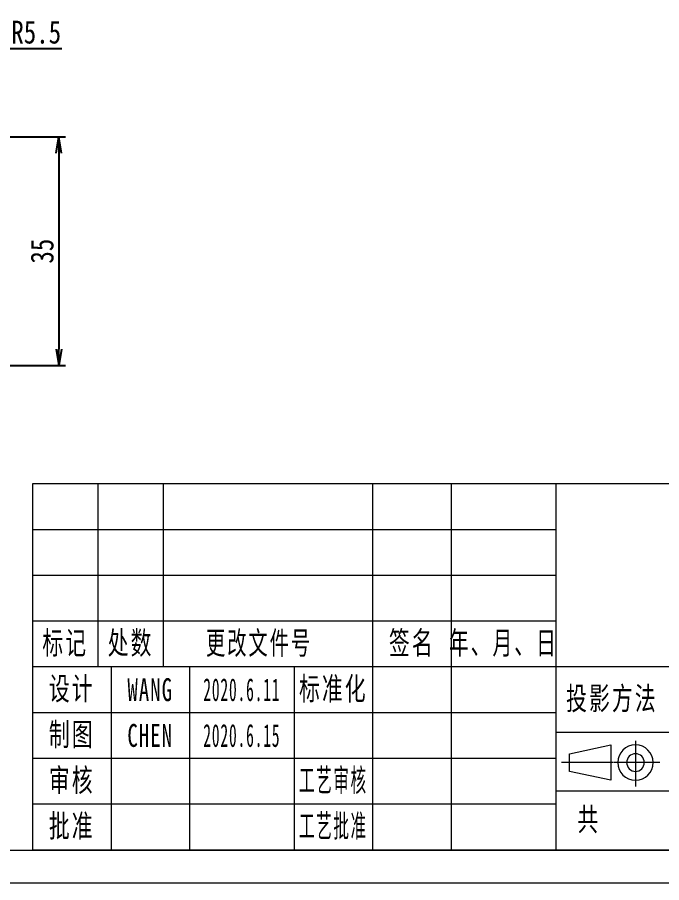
# Model space of a CAD drawing. Header units: millimetres. Extents: x -15766 to 80009, y -9701 to 15159.
# Drawn here: x -1893.4 to -1794.8, y 2838.5 to 2970.9 of the extents above; entities that cross this region are included whole.
import ezdxf

# ---------------------------------------------------------------- set-up
doc = ezdxf.new("R2010")
doc.units = ezdxf.units.MM
doc.linetypes.add('CENTER-HOKUTO_1', pattern=[16, 13, -1, 1, -1])
doc.layers.get('DEFPOINTS').update_dxf_attribs({"lineweight": 18})
for name, color, linetype, lineweight in [('CDRAFT0', 7, 'Continuous', 18), ('title_frame', 7, 'Continuous', 18), ('word_dim', 9, 'Continuous', 18), ('尺寸线层', 3, 'Continuous', 18), ('粗实线层_1', 7, 'Continuous', 15), ('细实线层', 7, 'Continuous', 18)]:
    doc.layers.add(name, color=color, linetype=linetype, lineweight=lineweight)
doc.styles.add('DIM', font='', dxfattribs={"width": 0.8})
doc.styles.add('UserTxtStyle1', font='', dxfattribs={"width": 0.618357})
doc.styles.add('UserTxtStyle2', font='', dxfattribs={"width": 0.634692})
doc.styles.add('标准', font='', dxfattribs={"width": 0.667})
doc.styles.get('DIM').set_extended_font_data('NSimSun')
doc.styles.get('UserTxtStyle1').set_extended_font_data('宋体')
doc.styles.get('UserTxtStyle2').set_extended_font_data('宋体')
doc.styles.get('标准').set_extended_font_data('宋体')
doc.dimstyles.new('1-1$0', dxfattribs={"dimtxt": 3.5, "dimasz": 2.5, "dimexe": 1, "dimexo": 0.625, "dimgap": 0.8, "dimtad": 1, "dimdsep": 46, "dimtxsty": 'DIM', "dimblk": 'OPEN', "dimcen": 0, "dimdle": 5, "dimclrd": 256, "dimclre": 256, "dimclrt": 3, "dimazin": 3, "dimtfac": 0.5, "dimtmove": 0, "dimatfit": 3, "dimldrblk": 'OPEN', "dimfxl": 0, "dimtolj": 1, "dimarcsym": 0})
doc.dimstyles.new('1-1$4', dxfattribs={"dimtxt": 3.5, "dimasz": 2.5, "dimexe": 1, "dimexo": 0.625, "dimgap": 0.8, "dimtad": 1, "dimtih": 1, "dimtoh": 1, "dimzin": 12, "dimdsep": 46, "dimtxsty": 'DIM', "dimblk": 'OPEN', "dimcen": 0, "dimdle": 5, "dimclrd": 256, "dimclre": 256, "dimclrt": 3, "dimazin": 3, "dimtfac": 0.5, "dimtmove": 0, "dimatfit": 3, "dimldrblk": 'OPEN', "dimfxl": 0, "dimtolj": 1, "dimarcsym": 0})

# ---------------------------------------------------------------- blocks, each defined once
blk = doc.blocks.new('*X1590')
at = {"layer": 'CDRAFT0'}
blk.add_line((0, 0), (420, 0), dxfattribs=at)
at = {"layer": '粗实线层_1'}
blk.add_line((25, 5), (415, 5), dxfattribs=at)
blk = doc.blocks.new('_OPEN')
at = {"color": 0, "linetype": 'ByBlock', "lineweight": -2}
for p, q in [((-1, 0.166667), (0, 0)), ((-1, -0.166667), (0, 0)), ((0, 0), (-1, 0))]:
    blk.add_line(p, q, dxfattribs=at)
blk = doc.blocks.new('*D1603')
at = {"layer": 'DEFPOINTS', "color": 0, "transparency": 16777216}
for p in [(-1911.76, 2952.59), (-1911.76, 2917.59), (-1887, 2917.59)]:
    blk.add_point(p, dxfattribs=at)
at = {"layer": 'word_dim', "linetype": 'Continuous', "lineweight": -2, "transparency": 16777216}
for p, q in [((-1911.13, 2952.59), (-1886, 2952.59)), ((-1887, 2950.09), (-1887, 2920.09)), ((-1911.13, 2917.59), (-1886, 2917.59))]:
    blk.add_line(p, q, dxfattribs=at)
at = {"layer": 'word_dim', "lineweight": -2, "transparency": 16777216, "xscale": 2.5, "yscale": 2.5, "zscale": 2.5}
for p, rotation in [((-1887, 2952.59), 90), ((-1887, 2917.59), 270)]:
    blk.add_blockref('_OPEN', p, dxfattribs=dict(at, rotation=rotation))
at = {"layer": 'word_dim', "color": 3, "transparency": 16777216, "insert": (-1889.55, 2935.09), "char_height": 3.5, "attachment_point": 5, "rotation": 90, "style": 'DIM'}
blk.add_mtext('\\A1;35', dxfattribs=at)
blk = doc.blocks.new('*D1609')
at = {"layer": 'DEFPOINTS', "color": 0, "transparency": 16777216}
for p in [(-1918.12, 2948.71), (-1921.76, 2944.59)]:
    blk.add_point(p, dxfattribs=at)
at = {"layer": 'word_dim', "linetype": 'Continuous', "lineweight": -2, "transparency": 16777216}
for p, q in [((-1902.82, 2966.02), (-1916.46, 2950.58)), ((-1886.54, 2966.02), (-1902.82, 2966.02)), ((-1921.76, 2944.59), (-1918.12, 2948.71))]:
    blk.add_line(p, q, dxfattribs=at)
at = {"layer": 'word_dim', "lineweight": -2, "transparency": 16777216, "xscale": 2.5, "yscale": 2.5, "zscale": 2.5, "rotation": 228.5275186875658}
blk.add_blockref('_OPEN', (-1918.12, 2948.71), dxfattribs=at)
at = {"layer": 'word_dim', "color": 3, "transparency": 16777216, "insert": (-1894.28, 2968.57), "char_height": 3.5, "attachment_point": 5, "style": 'DIM'}
blk.add_mtext('\\A1;2X2-R5.5', dxfattribs=at)

msp = doc.modelspace()

# ---------------------------------------------------------------- linework, layer by layer
at = {"layer": '粗实线层_1'}
for p, q in [((-1711.03049, 2899.48453), (-1891.03049, 2899.48453)), ((-1891.03049, 2899.48453), (-1891.03049, 2843.48453)), ((-1811.03049, 2899.48453), (-1811.03049, 2843.48453)), ((-1761.03049, 2871.48453), (-1891.03049, 2871.48453)), ((-1851.03049, 2871.48453), (-1851.03049, 2843.48453)), ((-1811.03049, 2864.48453), (-1891.03049, 2864.48453)), ((-1811.03049, 2857.48453), (-1891.03049, 2857.48453)), ((-1761.03049, 2852.48453), (-1811.03049, 2852.48453)), ((-1811.03049, 2850.48453), (-1891.03049, 2850.48453)), ((-1711.03049, 2843.48453), (-1891.03049, 2843.48453))]:
    msp.add_line(p, q, dxfattribs=at)
at = {"layer": '细实线层'}
for p, q in [((-1881.03049, 2899.48453), (-1881.03049, 2871.48453)), ((-1871.03049, 2899.48453), (-1871.03049, 2871.48453)), ((-1839.03049, 2899.48453), (-1839.03049, 2843.48453)), ((-1827.03049, 2899.48453), (-1827.03049, 2843.48453)), ((-1811.03049, 2892.48453), (-1891.03049, 2892.48453)), ((-1811.03049, 2885.48453), (-1891.03049, 2885.48453)), ((-1811.03049, 2878.48453), (-1891.03049, 2878.48453)), ((-1879.03049, 2871.48453), (-1879.03049, 2843.48453)), ((-1867.03049, 2871.48453), (-1867.03049, 2843.48453)), ((-1761.03049, 2861.48453), (-1811.03049, 2861.48453))]:
    msp.add_line(p, q, dxfattribs=at)
at = {"layer": '细实线层', "color": 3}
for p, q in [((-1808.92882, 2858.21335), (-1802.60177, 2859.56335)), ((-1802.60177, 2859.56335), (-1802.60177, 2854.16335)), ((-1808.92882, 2855.51335), (-1808.92882, 2858.21335)), ((-1802.60177, 2854.16335), (-1808.92882, 2855.51335))]:
    msp.add_line(p, q, dxfattribs=at)
at = {"layer": '细实线层', "color": 2, "linetype": 'CENTER-HOKUTO_1', "lineweight": 18}
for p, q in [((-1798.83236, 2860.18435), (-1798.83236, 2853.20755)), ((-1802.18245, 2856.86335), (-1810.1405, 2856.86335)), ((-1795.12002, 2856.86335), (-1802.07567, 2856.86335))]:
    msp.add_line(p, q, dxfattribs=at)
at = {"layer": '细实线层', "color": 3}
for radius in [2.7, 1.35]:
    msp.add_arc((-1798.83236, 2856.86335), radius, 0, 359.9893827, dxfattribs=at)

# ---------------------------------------------------------------- block references
at = {"layer": 'title_frame'}
msp.add_blockref('*X1590', (-2126.03049, 2838.48453), dxfattribs=at)

# ---------------------------------------------------------------- texts
at = {"layer": '尺寸线层', "char_height": 3.5, "attachment_point": 5, "line_spacing_factor": 1.15057}
for s, insert, width, style in [('\\T1.1;标记', (-1886.03049, 2874.98453), 18, '标准'), ('\\T1.1;处数', (-1876.03049, 2874.98453), 18, '标准'), ('\\T1.1;更改文件号', (-1856.39707, 2874.96053), 30, 'UserTxtStyle1'), ('\\T1.1;签名', (-1833.03049, 2874.98453), 22, '标准'), ('\\T1.1;年、月、日', (-1819.03049, 2874.98453), 30, 'UserTxtStyle2'), ('\\T1.1;设计', (-1885.03049, 2867.98453), 22, '标准'), ('\\T1.1;标准化', (-1845.03049, 2867.98453), 22, '标准'), ('{\\T1.1;WANG}', (-1873.03049, 2867.98453), 22, '标准'), ('{\\W0.5;\\T1.1;2020.6.11}', (-1859.03049, 2867.98453), 16, '标准'), ('\\T1.1;投影方法', (-1802.43549, 2866.48453), 22, '标准'), ('\\T1.1;制图', (-1885.03049, 2860.98453), 22, '标准'), ('{\\T1.1;CHEN}', (-1873.03049, 2860.98453), 22, '标准'), ('{\\W0.5;\\T1.1;2020.6.15}', (-1859.03049, 2860.98453), 16, '标准'), ('\\T1.1;审核', (-1885.03049, 2853.98453), 22, '标准'), ('{\\W0.5;\\T1.1;工艺审核}', (-1845.03049, 2853.98453), 22, '标准'), ('\\T1.1;共', (-1805.95915, 2847.98453), 8, '标准'), ('{\\T1.1;批准}', (-1885.03049, 2846.98453), 22, '标准'), ('{\\W0.5;\\T1.1;工艺批准}', (-1845.03049, 2846.98453), 22, '标准')]:
    msp.add_mtext(s, dxfattribs=dict(at, insert=insert, width=width, style=style))

# ---------------------------------------------------------------- dimensions: what is measured, and where the dimension line sits
at = {"layer": 'word_dim', "color": 3, "true_color": 0x00ff00}
dim = msp.add_radius_dim(center=(-1921.75892, 2944.58749), mpoint=(-1918.11649, 2948.7085), text='2X2-<>', dimstyle='1-1$4', dxfattribs=at)
dim.commit()
dim.dimension.update_dxf_attribs({"geometry": '*D1609', "text_midpoint": (-1894.27996, 2966.01608), "dimtype": 164})
dim = msp.add_linear_dim(base=(-1886.99501, 2917.58749), p1=(-1911.75892, 2952.58749), p2=(-1911.75892, 2917.58749), angle=90, dimstyle='1-1$0', dxfattribs=at)
dim.commit()
dim.dimension.update_dxf_attribs({"geometry": '*D1603', "text_midpoint": (-1889.54501, 2935.08749)})

doc.saveas('drawing.dxf')
